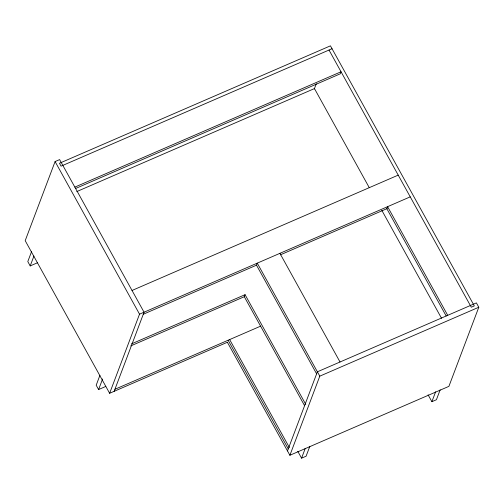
<?xml version="1.0" encoding="UTF-8"?>
<svg xmlns="http://www.w3.org/2000/svg" width="504" height="504" viewBox="0 0 504 504"><rect width="100%" height="100%" fill="white"/><g stroke="black" fill="none" stroke-linecap="round" stroke-linejoin="round"><path stroke-width="0.76" d="M114.156 391.325L144.056 312.209L59.623 159.598L55.093 161.557L25.2 240.673L109.626 393.284L227.443 342.229M31.538 251.685L27.796 261.576L30.202 265.923L37.409 262.798M30.202 265.923L33.938 256.032M99.931 375.316L96.195 385.207L98.601 389.554L105.796 386.436M98.601 389.554L102.602 378.958M109.626 393.284L139.526 314.168L410.243 196.856M314.32 88.943L316.26 83.809M130.719 345.927L244.301 296.711L245.07 294.676L305.758 404.378M287.494 450.923L317.388 371.807L476.393 302.898L478.8 307.245L448.906 386.36L289.894 455.269L227.373 342.26M289.894 455.269L319.794 376.154L478.8 307.245M297.769 451.307L301.562 458.168L305.298 448.276M309.828 446.317L306.092 456.208L301.562 458.168M428.091 394.827L431.89 401.688L435.626 391.803M440.156 389.838L436.42 399.729L431.89 401.688M332.035 48.73L61.066 166.156L59.466 163.258L330.435 45.833L474.314 305.897L471.29 307.207L329.017 50.041M74.85 187.123L341.044 71.77L340.276 73.805L75.524 188.534M76.791 191.57L314.458 88.578L369.237 187.601M132.029 290.474L398.217 175.121M143.287 314.244L256.542 265.161M280.344 254.848L387.11 208.58M131.487 343.892L245.07 294.676M114.925 389.29L260.644 326.145M447.716 315.328L387.595 206.665L386.826 208.7L446.185 315.989M381.793 210.294L441.523 318.263M279.915 253.329L340.03 361.992M319.794 376.154L257.273 263.145L256.505 265.18L316.619 373.842M244.301 296.711L304.611 405.733M229.654 339.57L289.391 447.546M228.142 340.225L288.263 448.888M55.093 161.557L139.526 314.168"/></g></svg>
